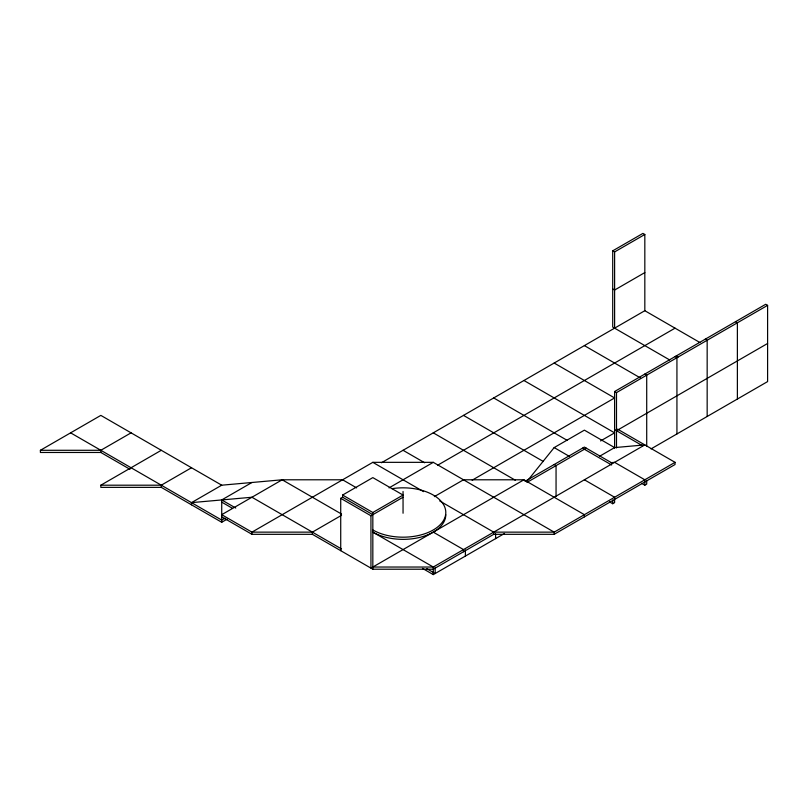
<?xml version="1.0" encoding="UTF-8"?>
<svg xmlns="http://www.w3.org/2000/svg" width="808" height="808" viewBox="0 0 808 808"><rect width="100%" height="100%" fill="white"/><g stroke="black" fill="none" stroke-linecap="round" stroke-linejoin="round"><path stroke-width="1.21" d="M527.816 480.366L554.167 447.592L584.386 430.149L614.605 447.592L644.824 444.895L433.28 567.034L372.831 567.034M129.987 469.296L100.838 452.47L40.4 452.47L40.4 450.288L100.838 415.393L221.725 485.194L282.174 479.79L342.612 479.79L356.641 487.891M40.4 450.288L100.838 450.288L131.068 432.846M227.129 519.15L221.725 522.271L161.287 487.365L100.838 487.365L100.838 485.194L161.287 450.288M100.838 485.194L161.287 485.194L191.506 467.741M669.65 359.934L612.716 327.068L612.716 250.833L642.936 233.391L644.824 234.482L644.824 310.706L381.467 462.752M612.716 250.833L614.605 251.924L644.824 234.482M191.506 504.818L191.506 502.637L221.725 485.194M221.725 522.271L221.725 499.94L251.944 482.487M644.824 272.589L614.605 290.042L612.716 288.951M224.967 518.221L221.725 520.089L70.619 432.846M221.725 516.867L251.944 534.32L312.393 534.32L372.831 569.216L433.28 569.216L493.718 534.32L554.167 534.32L675.044 464.519L675.044 462.338L554.167 532.139L433.28 462.338L372.831 462.338L251.944 532.139L221.725 514.686L282.174 479.79L341.531 514.06M342.612 495.051L372.831 477.609L403.051 495.051L372.831 512.504L342.612 495.051L342.612 497.233L372.831 514.686M340.724 550.672L340.724 498.324L342.612 497.233M251.944 534.32L251.944 532.139L312.393 532.139L341.531 515.312M389.022 487.891L433.28 462.338M437.593 465.246L675.044 328.159M340.724 498.324L370.943 515.777L403.051 497.233M614.605 448.066L614.605 391.516L765.711 304.273L767.6 305.363L767.6 381.588L651.036 448.894M434.361 496.617L463.499 479.79L523.938 479.79L584.386 514.686L584.386 516.867M614.605 391.516L616.494 392.607L767.6 305.363M472.135 480.204L614.605 397.95L554.167 363.055M523.938 479.79L370.943 568.125L370.943 515.777M525.018 481.346L584.386 447.076L612.444 463.277M526.907 482.437L586.275 448.167M616.494 430.714L767.6 343.481M600.576 440.946L614.605 432.846L523.938 380.497M599.496 456.318L614.605 447.592M422.483 568.378L433.28 574.609L504.515 533.482M609.474 501.859L612.716 503.727L614.605 502.637L614.605 497.243L584.386 479.79M641.592 483.315L644.824 485.194L646.713 484.103L646.713 480.406M610.979 462.671L614.605 462.338L644.824 479.79L644.824 485.194M191.506 502.637L251.944 497.243L341.531 548.955M439.754 500.98L493.718 532.139L554.167 532.139L554.167 534.32M735.492 321.715L737.381 322.806L737.381 399.041M705.273 339.168L707.162 340.259L707.162 416.484M644.824 310.706L699.869 342.491M676.185 355.964L678.074 357.055M675.044 356.621L676.932 357.712L676.932 433.936M644.824 374.064L646.713 375.154L646.713 446.471M584.386 345.602L640.512 378.013M617.575 429.159L675.044 462.338M614.605 429.624L642.663 445.824M582.497 448.167L611.636 464.994M493.718 397.95L567.115 440.32M554.167 447.592L569.276 456.318M554.167 464.519L556.055 465.61L556.055 496.354M463.499 415.393L543.37 461.509M433.28 432.846L515.302 480.204M403.051 450.288L424.644 462.752M372.831 462.338L423.564 491.628M433.28 532.139L463.499 549.581L463.499 551.763M426.806 568.691L435.169 573.518L435.169 567.378M221.725 499.94L235.754 508.04M221.725 502.121L232.522 508.353M616.494 392.607L616.494 447.935M614.605 251.924L614.605 328.159M612.716 500.041L612.716 503.727M495.607 533.704L495.607 538.623M493.718 532.139L493.718 534.32M465.388 549.925L465.388 556.076M433.28 574.609L433.28 567.034L372.831 532.139A42.743 24.674 0 0 0 419.413 537.482A42.743 24.674 0 0 0 445.794 514.686M403.051 491.476L403.051 513.242M372.831 512.504L372.831 569.216M312.393 532.139L312.393 534.32M161.287 485.194L161.287 487.365M100.838 450.288L100.838 452.47M391.991 488.668A42.743 24.674 0 0 1 444.339 518.888A42.743 24.674 0 0 1 372.831 529.957"/></g></svg>
